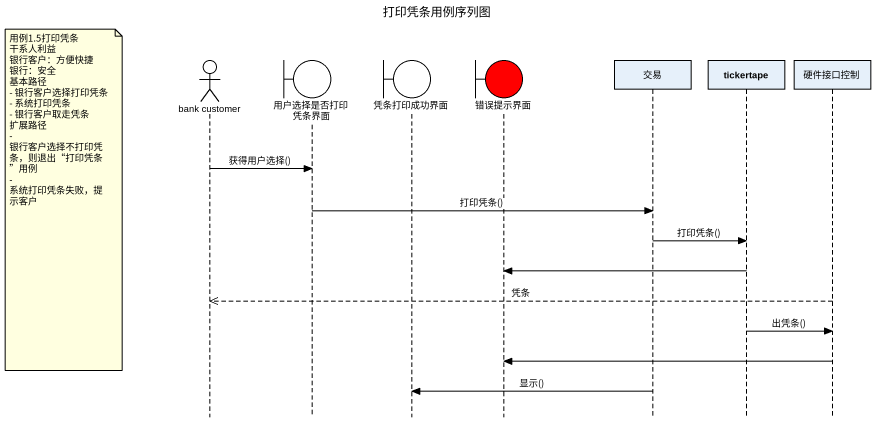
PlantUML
@startuml
title 打印凭条用例序列图
hide footbox
actor "bank customer" as bank_customer
boundary 用户选择是否打印凭条界面
boundary 凭条打印成功界面
boundary 错误提示界面 #FF0000
participant 交易
participant tickertape
participant 硬件接口控制

bank_customer -> 用户选择是否打印凭条界面 : 获得用户选择()
note left of bank_customer
  用例1.5打印凭条
  干系人利益
  银行客户：方便快捷
  银行：安全
  基本路径
  - 银行客户选择打印凭条
  - 系统打印凭条
  - 银行客户取走凭条
  扩展路径
  - 银行客户选择不打印凭条，则退出“打印凭条”用例
  - 系统打印凭条失败，提示客户
end note
用户选择是否打印凭条界面 -> 交易 : 打印凭条()
交易 -> tickertape : 打印凭条()
tickertape -> 错误提示界面
硬件接口控制 -->> bank_customer : 凭条
tickertape -> 硬件接口控制 : 出凭条()
硬件接口控制 -> 错误提示界面
交易 -> 凭条打印成功界面 : 显示()
@enduml
